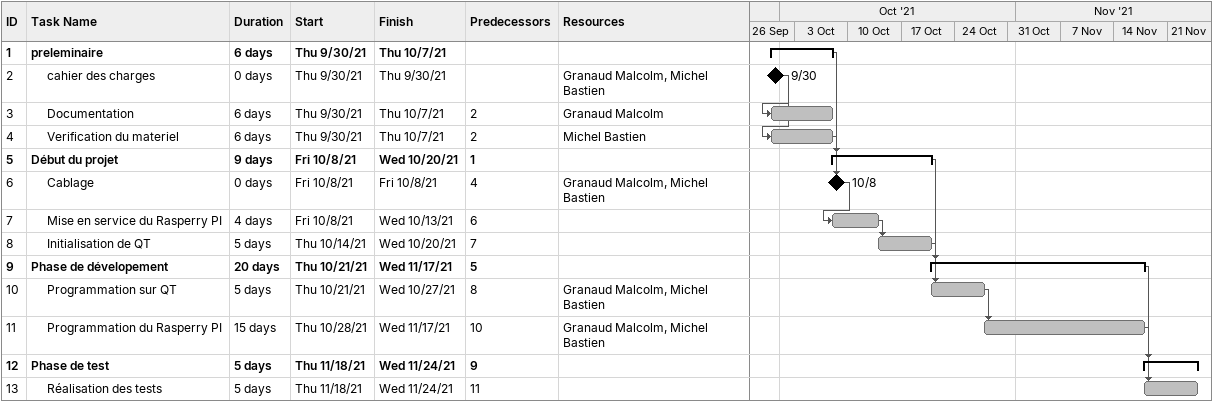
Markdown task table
| ID | Level | Task | Duration | Start | Finish | Predecessors | Resources |
|---|---|---|---|---|---|---|---|
| 1 | 1 | **preleminaire** | 6d | 2021-09-30 | 2021-10-07 |  |  |
| 2 | 2 | cahier des charges | 0d | 2021-09-30 | 2021-09-30 |  | Granaud Malcolm, Michel Bastien |
| 3 | 2 | Documentation | 6d | 2021-09-30 | 2021-10-07 | 2 | Granaud Malcolm |
| 4 | 2 | Verification du materiel | 6d | 2021-09-30 | 2021-10-07 | 2 | Michel Bastien |
| 5 | 1 | **Début du projet** | 9d | 2021-10-08 | 2021-10-20 | 1 |  |
| 6 | 2 | Cablage | 0d | 2021-10-08 | 2021-10-08 | 4 | Granaud Malcolm, Michel Bastien |
| 7 | 2 | Mise en service du Rasperry PI | 4d | 2021-10-08 | 2021-10-13 | 6 |  |
| 8 | 2 | Initialisation de QT | 5d | 2021-10-14 | 2021-10-20 | 7 |  |
| 9 | 1 | **Phase de dévelopement** | 20d | 2021-10-21 | 2021-11-17 | 5 |  |
| 10 | 2 | Programmation sur QT | 5d | 2021-10-21 | 2021-10-27 | 8 | Granaud Malcolm, Michel Bastien |
| 11 | 2 | Programmation du Rasperry PI | 15d | 2021-10-28 | 2021-11-17 | 10 | Granaud Malcolm, Michel Bastien |
| 12 | 1 | **Phase de test** | 5d | 2021-11-18 | 2021-11-24 | 9 |  |
| 13 | 2 | Réalisation des tests | 5d | 2021-11-18 | 2021-11-24 | 11 |  |
